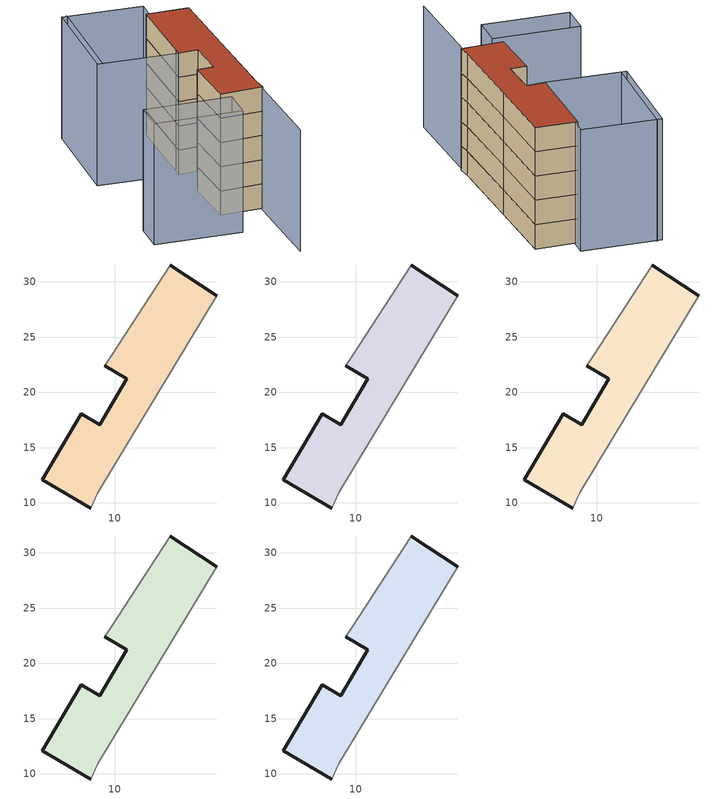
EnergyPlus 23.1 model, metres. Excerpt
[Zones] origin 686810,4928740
082f83a7e6a08543_F0_whole
 floor ground (EU_floor_Construction): 19.2,28.76 14.1,20.3 8.46,10.92 7.8,9.54 3.44,12.08 6.94,18.09 8.65,17.08 11.08,21.24 9.08,22.4 9.63,23.24 15.02,31.53 z0
 wall outside (EU_wall_Construction): 19.2,28.76 15.02,31.53 / 9.08,22.4 11.08,21.24 8.65,17.08 6.94,18.09 3.44,12.08 7.8,9.54 z0:3
 wall adiabatic (EU_wall_Construction): 15.02,31.53 9.63,23.24 9.08,22.4 / 7.8,9.54 8.46,10.92 14.1,20.3 19.2,28.76 z0:3
082f83a7e6a08543_F1_whole
 floor to 082f83a7e6a08543_F0_whole (EU_floor_Construction): 19.2,28.76 14.1,20.3 8.46,10.92 7.8,9.54 3.44,12.08 6.94,18.09 8.65,17.08 11.08,21.24 9.08,22.4 9.63,23.24 15.02,31.53 z3
 wall outside (EU_wall_Construction): 19.2,28.76 15.02,31.53 / 9.08,22.4 11.08,21.24 8.65,17.08 6.94,18.09 3.44,12.08 7.8,9.54 z3:6
 wall adiabatic (EU_wall_Construction): 15.02,31.53 9.63,23.24 9.08,22.4 / 7.8,9.54 8.46,10.92 14.1,20.3 19.2,28.76 z3:6
082f83a7e6a08543_F2_whole
 floor to 082f83a7e6a08543_F1_whole (EU_floor_Construction): 19.2,28.76 14.1,20.3 8.46,10.92 7.8,9.54 3.44,12.08 6.94,18.09 8.65,17.08 11.08,21.24 9.08,22.4 9.63,23.24 15.02,31.53 z6
 wall outside (EU_wall_Construction): 19.2,28.76 15.02,31.53 / 9.08,22.4 11.08,21.24 8.65,17.08 6.94,18.09 3.44,12.08 7.8,9.54 z6:9
 wall adiabatic (EU_wall_Construction): 15.02,31.53 9.63,23.24 9.08,22.4 / 7.8,9.54 8.46,10.92 14.1,20.3 19.2,28.76 z6:9
082f83a7e6a08543_F3_whole
 floor to 082f83a7e6a08543_F2_whole (EU_floor_Construction): 19.2,28.76 14.1,20.3 8.46,10.92 7.8,9.54 3.44,12.08 6.94,18.09 8.65,17.08 11.08,21.24 9.08,22.4 9.63,23.24 15.02,31.53 z9
 wall outside (EU_wall_Construction): 19.2,28.76 15.02,31.53 / 9.08,22.4 11.08,21.24 8.65,17.08 6.94,18.09 3.44,12.08 7.8,9.54 z9:12
 wall adiabatic (EU_wall_Construction): 15.02,31.53 9.63,23.24 9.08,22.4 / 7.8,9.54 8.46,10.92 14.1,20.3 19.2,28.76 z9:12
082f83a7e6a08543_F4_whole
 floor to 082f83a7e6a08543_F3_whole (EU_floor_Construction): 19.2,28.76 14.1,20.3 8.46,10.92 7.8,9.54 3.44,12.08 6.94,18.09 8.65,17.08 11.08,21.24 9.08,22.4 9.63,23.24 15.02,31.53 z12
 wall outside (EU_wall_Construction): 19.2,28.76 15.02,31.53 / 9.08,22.4 11.08,21.24 8.65,17.08 6.94,18.09 3.44,12.08 7.8,9.54 z12:15
 wall adiabatic (EU_wall_Construction): 15.02,31.53 9.63,23.24 9.08,22.4 / 7.8,9.54 8.46,10.92 14.1,20.3 19.2,28.76 z12:15
 roof outside (EU_roof_Construction): 8.46,10.92 14.1,20.3 19.2,28.76 15.02,31.53 9.63,23.24 9.08,22.4 11.08,21.24 8.65,17.08 6.94,18.09 3.44,12.08 7.8,9.54 z15
shading: 1.46,-0.67 19.2,28.76 / 9.28,38.37 1.75,27.47 / 1.47,7.49 -7.24,13.28 / -7.24,13.28 -5.09,16.51 / -5.09,16.51 3.62,10.72 / 3.62,10.72 1.47,7.49 / 9.08,22.4 1.2,27.85 / 1.2,27.85 8.62,38.57 / 8.62,38.57 16.5,33.12 / 16.5,33.12 9.08,22.4 z0:15
[Building]
EU S2 Campaign: North Axis=0; Terrain=City; Solar Distribution=FullExterior
[Site:Location]
Bologna: Latitude=44.5; Longitude=11.25; Time Zone=1; Elevation=37
[SizingPeriod:WeatherFileDays]
AnnualSizingPeriod: Begin Month=1; Begin Day of Month=1; End Month=12; End Day of Month=31; Day of Week for Start Day=Monday; Use Weather File Daylight Saving Period=No; Use Weather File Rain and Snow Indicators=No
[MATERIAL]
EU_InternalMass_Material: Roughness=MediumRough; Thickness=0.1; Conductivity=1; Density=1800; Specific Heat=900; Thermal Absorptance=0.9; Solar Absorptance=0.7; Visible Absorptance=0.7
[MATERIAL:NOMASS] Roughness=MediumRough; Thermal Absorptance=0.9; Solar Absorptance=0.7; Visible Absorptance=0.7
Name | Thermal Resistance
EU_wall_NoMass | 0.905828
EU_roof_NoMass | 0.37593
EU_floor_NoMass | 0.67114
[CONSTRUCTION]
EU_wall_Construction: EU_wall_NoMass
EU_roof_Construction: EU_roof_NoMass
EU_floor_Construction: EU_floor_NoMass
EU_InternalMass_Construction: EU_InternalMass_Material
[ZONE] Type=1; Multiplier=1; Ceiling Height=autocalculate; Floor Area=autocalculate; Part of Total Floor Area=Yes
Name | Volume
082f83a7e6a08543_F0_whole | 314.77
082f83a7e6a08543_F1_whole; 082f83a7e6a08543_F2_whole; 082f83a7e6a08543_F3_whole; 082f83a7e6a08543_F4_whole | 314.769
[INTERNALMASS] Construction=EU_InternalMass_Construction; Surface Area=104.923
Name | Zone or ZoneList
082f83a7e6a08543_F0_whole_EU_InternalMass | 082f83a7e6a08543_F0_whole
082f83a7e6a08543_F1_whole_EU_InternalMass | 082f83a7e6a08543_F1_whole
082f83a7e6a08543_F2_whole_EU_InternalMass | 082f83a7e6a08543_F2_whole
082f83a7e6a08543_F3_whole_EU_InternalMass | 082f83a7e6a08543_F3_whole
082f83a7e6a08543_F4_whole_EU_InternalMass | 082f83a7e6a08543_F4_whole
[OTHEREQUIPMENT] Fuel Type=Electricity; Design Level Calculation Method=Watts/Area; Power per Zone Floor Area=1; Fraction Latent=0; Fraction Radiant=0; Fraction Lost=0; Carbon Dioxide Generation Rate=0; EndUse Subcategory=EU_Step8_InternalGains
Name | Zone or ZoneList or Space or SpaceList | Schedule
EU_Step8_InternalGain_082f83a7e6a08543_F0_whole_f000 | 082f83a7e6a08543_F0_whole | EU_Step8_GainSchedule_082f83a7e6a08543_F0_whole_f000
EU_Step8_InternalGain_082f83a7e6a08543_F1_whole_f000 | 082f83a7e6a08543_F1_whole | EU_Step8_GainSchedule_082f83a7e6a08543_F1_whole_f000
EU_Step8_InternalGain_082f83a7e6a08543_F2_whole_f000 | 082f83a7e6a08543_F2_whole | EU_Step8_GainSchedule_082f83a7e6a08543_F2_whole_f000
EU_Step8_InternalGain_082f83a7e6a08543_F3_whole_f000 | 082f83a7e6a08543_F3_whole | EU_Step8_GainSchedule_082f83a7e6a08543_F3_whole_f000
EU_Step8_InternalGain_082f83a7e6a08543_F4_whole_f000 | 082f83a7e6a08543_F4_whole | EU_Step8_GainSchedule_082f83a7e6a08543_F4_whole_f000
[ZONEVENTILATION:DESIGNFLOWRATE] Schedule=EU_AlwaysOn; Design Flow Rate Calculation Method=AirChanges/Hour; Air Changes per Hour=0.73129; Ventilation Type=Natural; Fan Pressure Rise=0; Fan Total Efficiency=1; Constant Term Coefficient=1; Temperature Term Coefficient=0; Velocity Term Coefficient=0; Velocity Squared Term Coefficient=0; Minimum Indoor Temperature=-100; Maximum Indoor Temperature=100; Delta Temperature=-100; Minimum Outdoor Temperature=-100; Maximum Outdoor Temperature=100; Maximum Wind Speed=40
Name | Zone or ZoneList or Space or SpaceList
EU_ConstantAir_082f83a7e6a08543_F0_whole | 082f83a7e6a08543_F0_whole
EU_ConstantAir_082f83a7e6a08543_F1_whole | 082f83a7e6a08543_F1_whole
EU_ConstantAir_082f83a7e6a08543_F2_whole | 082f83a7e6a08543_F2_whole
EU_ConstantAir_082f83a7e6a08543_F3_whole | 082f83a7e6a08543_F3_whole
EU_ConstantAir_082f83a7e6a08543_F4_whole | 082f83a7e6a08543_F4_whole
[HVACTEMPLATE:THERMOSTAT] Constant Heating Setpoint=20; Constant Cooling Setpoint=50
EU_HeatOnly_082f83a7e6a08543_F0_whole; EU_HeatOnly_082f83a7e6a08543_F1_whole; EU_HeatOnly_082f83a7e6a08543_F2_whole; EU_HeatOnly_082f83a7e6a08543_F3_whole; EU_HeatOnly_082f83a7e6a08543_F4_whole
[HVACTEMPLATE:ZONE:IDEALLOADSAIRSYSTEM] System Availability Schedule=EU_AlwaysOn; Maximum Heating Supply Air Temperature=50; Minimum Cooling Supply Air Temperature=13; Maximum Heating Supply Air Humidity Ratio=0.0156; Minimum Cooling Supply Air Humidity Ratio=0.0077; Heating Limit=NoLimit; Cooling Limit=NoLimit; Heating Availability Schedule=EU_AlwaysOn; Cooling Availability Schedule=EU_CoolingOff; Dehumidification Control Type=ConstantSensibleHeatRatio; Cooling Sensible Heat Ratio=0.7; Dehumidification Setpoint=60; Humidification Control Type=None; Humidification Setpoint=30; Outdoor Air Method=None; Outdoor Air Flow Rate per Person=0.00944; Outdoor Air Flow Rate per Zone Floor Area=0; Outdoor Air Flow Rate per Zone=0; Demand Controlled Ventilation Type=None; Outdoor Air Economizer Type=NoEconomizer; Heat Recovery Type=None; Sensible Heat Recovery Effectiveness=0.7; Latent Heat Recovery Effectiveness=0.65
Name | Template Thermostat
082f83a7e6a08543_F0_whole | EU_HeatOnly_082f83a7e6a08543_F0_whole
082f83a7e6a08543_F1_whole | EU_HeatOnly_082f83a7e6a08543_F1_whole
082f83a7e6a08543_F2_whole | EU_HeatOnly_082f83a7e6a08543_F2_whole
082f83a7e6a08543_F3_whole | EU_HeatOnly_082f83a7e6a08543_F3_whole
082f83a7e6a08543_F4_whole | EU_HeatOnly_082f83a7e6a08543_F4_whole
[SIZING:ZONE] Zone Cooling Design Supply Air Temperature Input Method=SupplyAirTemperature; Zone Cooling Design Supply Air Temperature=13; Zone Heating Design Supply Air Temperature Input Method=SupplyAirTemperature; Zone Heating Design Supply Air Temperature=50; Zone Cooling Design Supply Air Humidity Ratio=0.008; Zone Heating Design Supply Air Humidity Ratio=0.008; Cooling Design Air Flow Method=DesignDay; Cooling Design Air Flow Rate=0; Cooling Minimum Air Flow per Zone Floor Area=0.000762; Cooling Minimum Air Flow=0; Cooling Minimum Air Flow Fraction=0.2; Heating Design Air Flow Method=DesignDay; Heating Design Air Flow Rate=0; Heating Maximum Air Flow per Zone Floor Area=0.002032; Heating Maximum Air Flow=0.141576; Heating Maximum Air Flow Fraction=0.3; Account for Dedicated Outdoor Air System=No; Dedicated Outdoor Air System Control Strategy=NeutralSupplyAir; Dedicated Outdoor Air Low Setpoint Temperature for Design=autosize; Dedicated Outdoor Air High Setpoint Temperature for Design=autosize; Zone Load Sizing Method=Sensible Load Only No Latent Load; Zone Latent Cooling Design Supply Air Humidity Ratio Input Method=HumidityRatioDifference; Zone Cooling Design Supply Air Humidity Ratio Difference=0.005; Zone Latent Heating Design Supply Air Humidity Ratio Input Method=HumidityRatioDifference; Zone Humidification Design Supply Air Humidity Ratio Difference=0.005
082f83a7e6a08543_F0_whole; 082f83a7e6a08543_F1_whole; 082f83a7e6a08543_F2_whole; 082f83a7e6a08543_F3_whole; 082f83a7e6a08543_F4_whole
[SCHEDULE:CONSTANT]
Name | Hourly Value
EU_AlwaysOn | 1
EU_CoolingOff | 0
[SCHEDULE:FILE] Column Number=1; Rows to Skip at Top=0; Number of Hours of Data=8760; Column Separator=Comma; Interpolate to Timestep=No; Minutes per Item=60; Adjust Schedule for Daylight Savings=Yes
Name | File
EU_Step8_GainSchedule_082f83a7e6a08543_F0_whole_f000 | ../../schedules/082f83a7e6a08543/082f83a7e6a08543_F0_whole_f000_gain.csv
EU_Step8_GainSchedule_082f83a7e6a08543_F1_whole_f000 | ../../schedules/082f83a7e6a08543/082f83a7e6a08543_F1_whole_f000_gain.csv
EU_Step8_GainSchedule_082f83a7e6a08543_F2_whole_f000 | ../../schedules/082f83a7e6a08543/082f83a7e6a08543_F2_whole_f000_gain.csv
EU_Step8_GainSchedule_082f83a7e6a08543_F3_whole_f000 | ../../schedules/082f83a7e6a08543/082f83a7e6a08543_F3_whole_f000_gain.csv
EU_Step8_GainSchedule_082f83a7e6a08543_F4_whole_f000 | ../../schedules/082f83a7e6a08543/082f83a7e6a08543_F4_whole_f000_gain.csv
